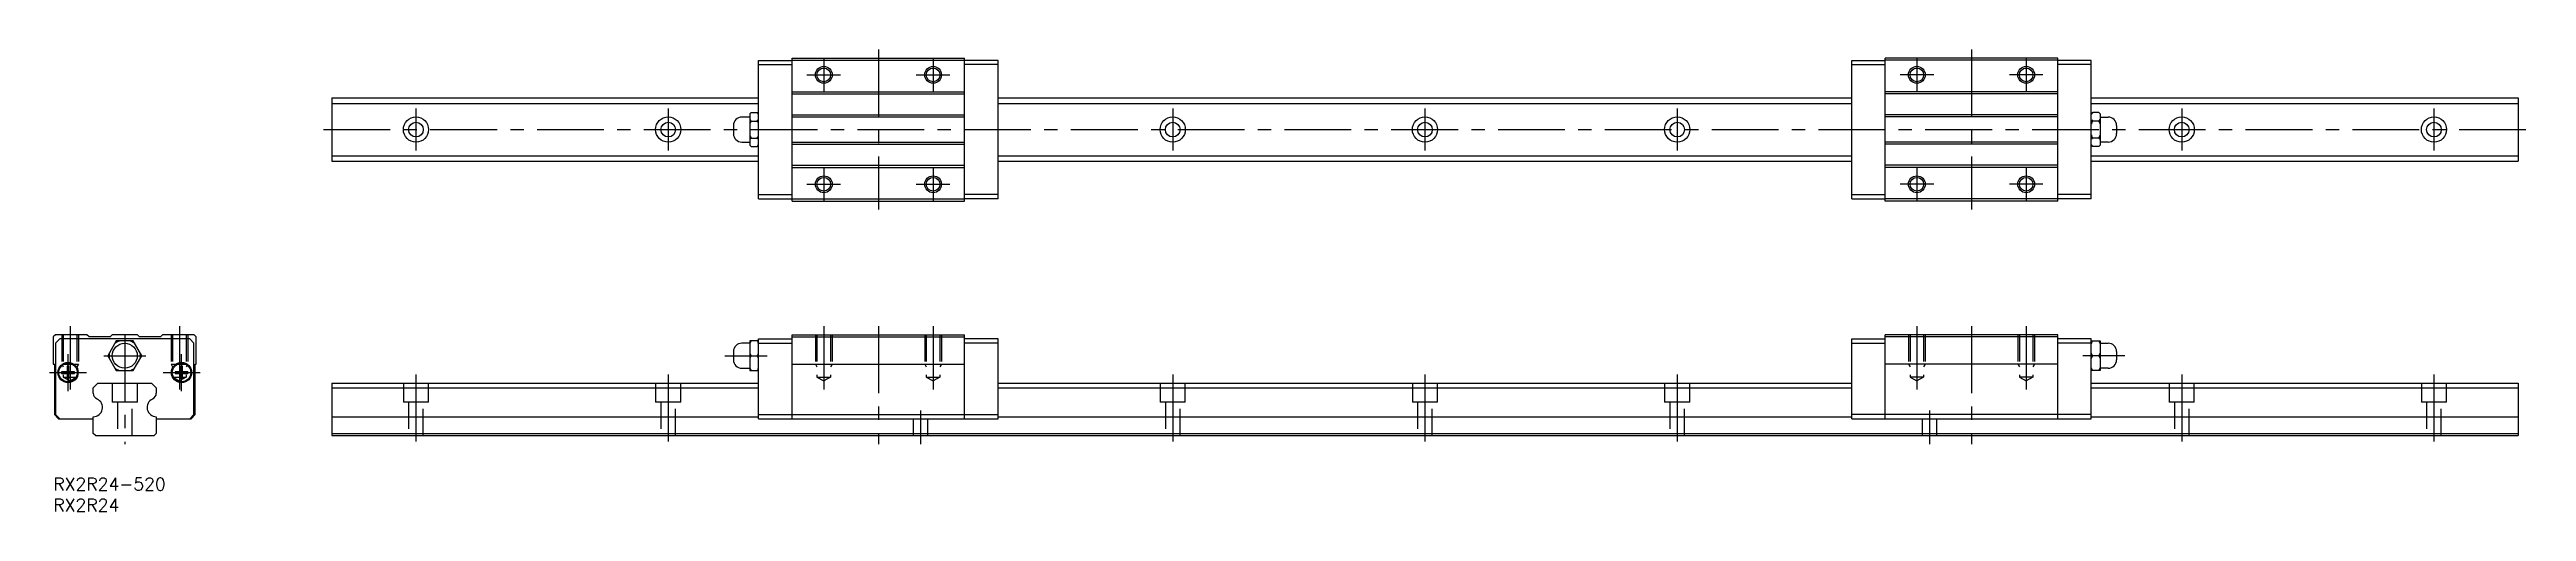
# Model space of a CAD drawing. Extents: x -1 to 588, y -8 to 102.
import ezdxf

# ---------------------------------------------------------------- set-up
doc = ezdxf.new("R2010")
doc.units = 0
doc.header["$LTSCALE"] = 0.5
doc.linetypes.add('CENTER', pattern=[50.8, 31.75, -6.35, 6.35, -6.35])
doc.linetypes.add('DASHED', pattern=[19.05, 12.7, -6.35])
for name, color, linetype in [('MSM_CENTER', 1, 'CENTER'), ('MSM_CONTINUOUS', 7, 'CONTINUOUS'), ('MSM_DASHED', 4, 'DASHED'), ('MSM_NARROW', 5, 'CONTINUOUS'), ('MSM_PART_NUMBER', 7, 'CONTINUOUS')]:
    doc.layers.add(name, color=color, linetype=linetype)
doc.styles.get("Standard").update_dxf_attribs({"font": 'txt.shx', "height": 2, "bigfont": 'bigfont.shx'})

# ---------------------------------------------------------------- blocks, each defined once
blk = doc.blocks.new('*U51')
at = {"layer": 'MSM_PART_NUMBER'}
blk.add_text('RX2R24-520', height=3, dxfattribs=at).set_placement((0, -3))
blk = doc.blocks.new('*U52')
at = {"layer": 'MSM_PART_NUMBER'}
blk.add_text('RX2R24', height=3, dxfattribs=at).set_placement((0, -8))

msp = doc.modelspace()

# ---------------------------------------------------------------- linework, layer by layer
at = {"layer": 'MSM_CENTER'}
for p, q in [((196.26, 101.74), (196.26, 63.74)), ((456.26, 101.74), (456.26, 63.74)), ((179.26, 95.74), (187.26, 95.74)), ((183.26, 99.74), (183.26, 91.74)), ((205.26, 95.74), (213.26, 95.74)), ((209.26, 99.74), (209.26, 91.74)), ((447.26, 95.74), (439.26, 95.74)), ((443.26, 99.74), (443.26, 91.74)), ((473.26, 95.74), (465.26, 95.74)), ((469.26, 99.74), (469.26, 91.74)), ((64.26, 82.74), (588.26, 82.74)), ((86.26, 87.74), (86.26, 77.74)), ((146.26, 87.74), (146.26, 77.74)), ((266.26, 87.74), (266.26, 77.74)), ((326.26, 87.74), (326.26, 77.74)), ((386.26, 87.74), (386.26, 77.74)), ((506.26, 87.74), (506.26, 77.74)), ((566.26, 87.74), (566.26, 77.74)), ((183.26, 73.74), (183.26, 65.74)), ((209.26, 73.74), (209.26, 65.74)), ((443.26, 73.74), (443.26, 65.74)), ((469.26, 73.74), (469.26, 65.74)), ((179.26, 69.74), (187.26, 69.74)), ((205.26, 69.74), (213.26, 69.74)), ((447.26, 69.74), (439.26, 69.74)), ((473.26, 69.74), (465.26, 69.74)), ((4, 36), (4, 21)), ((30, 36), (30, 21)), ((183.26, 36), (183.26, 21)), ((196.26, 36), (196.26, 8)), ((209.26, 36), (209.26, 21)), ((443.26, 36), (443.26, 21)), ((456.26, 36), (456.26, 8)), ((469.26, 36), (469.26, 21)), ((17, 33.97), (17, 8)), ((-0.9, 25), (7.9, 25)), ((3.5, 20.6), (3.5, 29.4)), ((12.03, 29), (21.97, 29)), ((26.1, 25), (34.9, 25)), ((30.5, 20.6), (30.5, 29.4)), ((86.26, 24.5), (86.26, 8)), ((146.26, 24.5), (146.26, 8)), ((159.76, 29), (169.76, 29)), ((266.26, 24.5), (266.26, 8)), ((326.26, 24.5), (326.26, 8)), ((386.26, 24.5), (386.26, 8)), ((492.76, 29), (482.76, 29)), ((506.26, 24.5), (506.26, 8)), ((566.26, 24.5), (566.26, 8)), ((206.26, 16), (206.26, 8)), ((446.26, 16), (446.26, 8))]:
    msp.add_line(p, q, dxfattribs=at)
at = {"layer": 'MSM_CONTINUOUS'}
for p, q in [((167.76, 99.19), (175.76, 99.19)), ((167.76, 66.29), (167.76, 99.19)), ((167.76, 98.2), (175.76, 98.2)), ((175.76, 65.74), (175.76, 99.74)), ((175.76, 99.74), (216.76, 99.74)), ((175.76, 99.24), (216.76, 99.24)), ((216.76, 65.74), (216.76, 99.74)), ((224.76, 99.19), (216.76, 99.19)), ((224.76, 98.2), (216.76, 98.2)), ((224.76, 66.29), (224.76, 99.19)), ((427.76, 66.29), (427.76, 99.19)), ((427.76, 99.19), (435.76, 99.19)), ((427.76, 98.2), (435.76, 98.2)), ((435.76, 65.74), (435.76, 99.74)), ((476.76, 99.74), (435.76, 99.74)), ((476.76, 99.24), (435.76, 99.24)), ((476.76, 65.74), (476.76, 99.74)), ((484.76, 99.19), (476.76, 99.19)), ((484.76, 98.2), (476.76, 98.2)), ((484.76, 66.29), (484.76, 99.19)), ((66.26, 90.24), (167.76, 90.24)), ((66.26, 90.24), (66.26, 75.24)), ((66.26, 88.97), (167.76, 88.97)), ((175.76, 91.74), (216.76, 91.74)), ((175.76, 91.24), (216.76, 91.24)), ((224.76, 90.24), (427.76, 90.24)), ((224.76, 88.97), (427.76, 88.97)), ((476.76, 91.74), (435.76, 91.74)), ((476.76, 91.24), (435.76, 91.24)), ((484.76, 90.24), (586.26, 90.24)), ((484.76, 88.97), (586.26, 88.97)), ((586.26, 90.24), (586.26, 75.24)), ((161.76, 83.71), (161.76, 81.77)), ((165.69, 85.71), (163.76, 85.71)), ((165.99, 86.78), (165.69, 86.49)), ((165.69, 86.49), (165.69, 79)), ((165.99, 86.78), (167.45, 86.78)), ((165.99, 84.76), (167.45, 84.76)), ((167.76, 86.47), (167.45, 86.78)), ((175.76, 86.24), (216.76, 86.24)), ((175.76, 85.74), (216.76, 85.74)), ((476.76, 86.24), (435.76, 86.24)), ((476.76, 85.74), (435.76, 85.74)), ((484.76, 86.47), (485.08, 86.78)), ((486.54, 86.78), (485.08, 86.78)), ((486.54, 84.76), (485.08, 84.76)), ((486.54, 86.78), (486.83, 86.49)), ((486.83, 86.49), (486.83, 79)), ((486.83, 85.71), (488.76, 85.71)), ((490.76, 83.71), (490.76, 81.77)), ((163.76, 79.77), (165.69, 79.77)), ((165.69, 79), (165.99, 78.71)), ((165.99, 80.73), (167.45, 80.73)), ((165.99, 78.71), (167.45, 78.71)), ((167.45, 78.71), (167.76, 79.02)), ((175.76, 79.74), (216.76, 79.74)), ((175.76, 79.24), (216.76, 79.24)), ((476.76, 79.74), (435.76, 79.74)), ((476.76, 79.24), (435.76, 79.24)), ((485.08, 78.71), (484.76, 79.02)), ((486.54, 80.73), (485.08, 80.73)), ((486.54, 78.71), (485.08, 78.71)), ((486.83, 79), (486.54, 78.71)), ((488.76, 79.77), (486.83, 79.77)), ((66.26, 76.51), (167.76, 76.51)), ((66.26, 75.24), (167.76, 75.24)), ((175.76, 74.24), (216.76, 74.24)), ((175.76, 73.74), (216.76, 73.74)), ((224.76, 76.51), (427.76, 76.51)), ((224.76, 75.24), (427.76, 75.24)), ((476.76, 74.24), (435.76, 74.24)), ((476.76, 73.74), (435.76, 73.74)), ((484.76, 76.51), (586.26, 76.51)), ((484.76, 75.24), (586.26, 75.24)), ((167.76, 67.28), (175.76, 67.28)), ((167.76, 66.29), (175.76, 66.29)), ((175.76, 66.24), (216.76, 66.24)), ((175.76, 65.74), (216.76, 65.74)), ((224.76, 67.28), (216.76, 67.28)), ((224.76, 66.29), (216.76, 66.29)), ((427.76, 67.28), (435.76, 67.28)), ((427.76, 66.29), (435.76, 66.29)), ((476.76, 66.24), (435.76, 66.24)), ((476.76, 65.74), (435.76, 65.74)), ((484.76, 67.28), (476.76, 67.28)), ((484.76, 66.29), (476.76, 66.29)), ((0.5, 34), (0, 33.5)), ((0, 33.5), (0, 27)), ((8, 34), (0.5, 34)), ((1.54, 33), (0.55, 32.01)), ((0.55, 32.01), (0.55, 15)), ((32.46, 33), (1.54, 33)), ((8.5, 33.5), (8, 34)), ((13.5, 33.5), (8.5, 33.5)), ((14.98, 32.5), (12.96, 29)), ((14, 34), (13.5, 33.5)), ((20, 34), (14, 34)), ((19.02, 32.5), (14.98, 32.5)), ((21.04, 29), (19.02, 32.5)), ((20.5, 33.5), (20, 34)), ((25.5, 33.5), (20.5, 33.5)), ((26, 34), (25.5, 33.5)), ((33.5, 34), (26, 34)), ((33.45, 32.01), (32.46, 33)), ((33.45, 15), (33.45, 32.01)), ((34, 33.5), (33.5, 34)), ((34, 27), (34, 33.5)), ((161.76, 29.97), (161.76, 28.03)), ((165.69, 31.97), (163.76, 31.97)), ((165.69, 32.5), (165.69, 25.5)), ((167.76, 32.5), (165.69, 32.5)), ((167.76, 33), (175.76, 33)), ((167.76, 14), (167.76, 33)), ((167.76, 32.01), (175.76, 32.01)), ((175.76, 14), (175.76, 34)), ((175.76, 34), (216.76, 34)), ((175.76, 33.5), (216.76, 33.5)), ((216.76, 14), (216.76, 34)), ((224.76, 33), (216.76, 33)), ((224.76, 32.01), (216.76, 32.01)), ((224.76, 14), (224.76, 33)), ((427.76, 14), (427.76, 33)), ((427.76, 33), (435.76, 33)), ((427.76, 32.01), (435.76, 32.01)), ((435.76, 14), (435.76, 34)), ((476.76, 34), (435.76, 34)), ((476.76, 33.5), (435.76, 33.5)), ((476.76, 14), (476.76, 34)), ((484.76, 33), (476.76, 33)), ((484.76, 32.01), (476.76, 32.01)), ((484.76, 14), (484.76, 33)), ((484.76, 32.5), (486.83, 32.5)), ((486.83, 32.5), (486.83, 25.5)), ((486.83, 31.97), (488.76, 31.97)), ((490.76, 29.97), (490.76, 28.03)), ((0, 27), (0.25, 27)), ((0.25, 27), (0.25, 15)), ((3.3, 25.2), (1.97, 25.2)), ((1.97, 24.8), (3.3, 24.8)), ((2, 27), (6, 27)), ((3.3, 26.53), (3.3, 25.2)), ((3.3, 24.8), (3.3, 23.47)), ((3.7, 25.2), (3.7, 26.53)), ((5.03, 25.2), (3.7, 25.2)), ((3.7, 24.8), (5.03, 24.8)), ((3.7, 23.47), (3.7, 24.8)), ((12.96, 29), (14.98, 25.5)), ((14.98, 25.5), (19.02, 25.5)), ((19.02, 25.5), (21.04, 29)), ((28, 27), (32, 27)), ((30.3, 25.2), (28.97, 25.2)), ((28.97, 24.8), (30.3, 24.8)), ((30.3, 26.53), (30.3, 25.2)), ((30.3, 24.8), (30.3, 23.47)), ((30.7, 25.2), (30.7, 26.53)), ((32.03, 25.2), (30.7, 25.2)), ((30.7, 24.8), (32.03, 24.8)), ((30.7, 23.47), (30.7, 24.8)), ((33.75, 15), (33.75, 27)), ((33.75, 27), (34, 27)), ((163.76, 26.03), (165.69, 26.03)), ((165.69, 25.5), (167.76, 25.5)), ((165.99, 29), (167.45, 29)), ((175.76, 27), (216.76, 27)), ((476.76, 27), (435.76, 27)), ((486.83, 25.5), (484.76, 25.5)), ((486.54, 29), (485.08, 29)), ((488.76, 26.03), (486.83, 26.03)), ((9.5, 21.38), (10.62, 22.5)), ((9.5, 20.09), (9.5, 21.38)), ((10.62, 22.5), (23.38, 22.5)), ((23.38, 22.5), (24.5, 21.38)), ((24.5, 21.38), (24.5, 20.09)), ((66.26, 22.5), (167.76, 22.5)), ((66.26, 22.5), (66.26, 10)), ((66.26, 21.38), (167.76, 21.38)), ((224.76, 22.5), (427.76, 22.5)), ((224.76, 21.38), (427.76, 21.38)), ((484.76, 22.5), (586.26, 22.5)), ((484.76, 21.38), (586.26, 21.38)), ((586.26, 22.5), (586.26, 10)), ((0.25, 15), (1.25, 14)), ((0.55, 15), (1.55, 14)), ((1.25, 14), (9.5, 14)), ((9.5, 10.5), (9.5, 14.51)), ((24.5, 14.51), (24.5, 10.5)), ((24.5, 14), (32.75, 14)), ((32.45, 14), (33.45, 15)), ((32.75, 14), (33.75, 15)), ((66.26, 14.51), (167.76, 14.51)), ((167.76, 15), (224.76, 15)), ((167.76, 14), (224.76, 14)), ((224.76, 14.51), (427.76, 14.51)), ((484.76, 15), (427.76, 15)), ((427.76, 14), (484.76, 14)), ((484.76, 14.51), (586.26, 14.51)), ((10, 10), (9.5, 10.5)), ((10, 10), (24, 10)), ((24.5, 10.5), (24, 10)), ((66.26, 10.5), (586.26, 10.5)), ((66.26, 10), (586.26, 10))]:
    msp.add_line(p, q, dxfattribs=at)
for centre, radius in [((183.26, 95.74), 1.62), ((209.26, 95.74), 1.62), ((443.26, 95.74), 1.62), ((469.26, 95.74), 1.62), ((86.26, 82.74), 3), ((86.26, 82.74), 1.75), ((146.26, 82.74), 3), ((146.26, 82.74), 1.75), ((266.26, 82.74), 3), ((266.26, 82.74), 1.75), ((326.26, 82.74), 3), ((326.26, 82.74), 1.75), ((386.26, 82.74), 3), ((386.26, 82.74), 1.75), ((506.26, 82.74), 3), ((506.26, 82.74), 1.75), ((566.26, 82.74), 3), ((566.26, 82.74), 1.75), ((183.26, 69.74), 1.62), ((209.26, 69.74), 1.62), ((443.26, 69.74), 1.62), ((469.26, 69.74), 1.62), ((17, 29), 2.97), ((3.5, 25), 2.4), ((3.5, 25), 2.2), ((30.5, 25), 2.4), ((30.5, 25), 2.2)]:
    msp.add_circle(centre, radius, dxfattribs=at)
for centre, radius, start, end in [((163.76, 83.71), 2, 90, 180), ((167.79, 84.93), 2.58, 134.22409, 144.2304), ((167.92, 86.72), 2.75, 216.07527, 225.47023), ((171.49, 81.98), 6.17, 153.22199, 160.12915), ((165.57, 84.87), 2.68, 35.15784, 45.5611), ((165.68, 86.58), 2.53, 314.14795, 325.13311), ((161.85, 81.95), 6.27, 19.34763, 26.69594), ((486.95, 84.87), 2.68, 134.4389, 144.84216), ((486.84, 86.58), 2.53, 214.86689, 225.85205), ((490.68, 81.95), 6.27, 153.30406, 160.65237), ((484.74, 84.93), 2.58, 35.7696, 45.77591), ((484.61, 86.72), 2.75, 314.52977, 323.92473), ((481.03, 81.98), 6.17, 19.87085, 26.77801), ((488.76, 83.71), 2, 0, 90), ((163.76, 81.77), 2, 180, 270), ((171.49, 83.51), 6.17, 199.87085, 206.77801), ((167.92, 78.77), 2.75, 134.52977, 143.92473), ((167.79, 80.56), 2.58, 215.7696, 225.77591), ((161.85, 83.54), 6.27, 333.30406, 340.65237), ((165.68, 78.91), 2.53, 34.86689, 45.85205), ((165.57, 80.62), 2.68, 314.4389, 324.84216), ((490.68, 83.54), 6.27, 199.34763, 206.69594), ((486.84, 78.91), 2.53, 134.14795, 145.13311), ((486.95, 80.62), 2.68, 215.15784, 225.5611), ((481.03, 83.51), 6.17, 333.22199, 340.12915), ((484.61, 78.77), 2.75, 36.07527, 45.47023), ((484.74, 80.56), 2.58, 314.22409, 324.2304), ((488.76, 81.77), 2, 270, 0), ((17, 29), 3.74, 170.91207, 189.08793), ((17, 29), 3.74, 110.91207, 129.08793), ((17, 29), 3.74, 50.91207, 69.08793), ((17, 29), 3.74, 350.91207, 9.08793), ((163.76, 29.97), 2, 90, 180), ((170.12, 30.07), 4.8, 149.58637, 157.47837), ((170.3, 31.52), 5, 202.67893, 210.25633), ((163.21, 30.02), 4.91, 21.9678, 30.30286), ((163.36, 31.4), 4.74, 329.54893, 338.18041), ((489.31, 30.02), 4.91, 149.69714, 158.0322), ((489.16, 31.4), 4.74, 201.81959, 210.45107), ((482.4, 30.07), 4.8, 22.52163, 30.41363), ((482.22, 31.52), 5, 329.74367, 337.32107), ((488.76, 29.97), 2, 0, 90), ((3.5, 25), 1.54, 172.53791, 187.46209), ((3.5, 25), 1.54, 82.53791, 97.46209), ((3.5, 25), 1.54, 352.53791, 7.46209), ((17, 29), 3.74, 230.91207, 249.08793), ((17, 29), 3.74, 290.91207, 309.08793), ((30.5, 25), 1.54, 172.53791, 187.46209), ((30.5, 25), 1.54, 82.53791, 97.46209), ((30.5, 25), 1.54, 352.53791, 7.46209), ((163.76, 28.03), 2, 180, 270), ((170.3, 26.48), 5, 149.74367, 157.32107), ((170.12, 27.93), 4.8, 202.52163, 210.41363), ((163.36, 26.6), 4.74, 21.81959, 30.45107), ((163.21, 27.98), 4.91, 329.69714, 338.0322), ((489.16, 26.6), 4.74, 149.54893, 158.18041), ((489.31, 27.98), 4.91, 201.9678, 210.30286), ((482.22, 26.48), 5, 22.67893, 30.25633), ((482.4, 27.93), 4.8, 329.58637, 337.47837), ((488.76, 28.03), 2, 270, 0), ((3.5, 25), 1.54, 262.53791, 277.46209), ((11, 20.09), 1.5, 180, 246.08347), ((9.5, 16.7), 2.2, 270, 66.08346), ((24.5, 16.7), 2.2, 113.91653, 270), ((23, 20.09), 1.5, 293.91653, 0), ((30.5, 25), 1.54, 262.53791, 277.46209)]:
    msp.add_arc(centre, radius, start, end, dxfattribs=at)
at = {"layer": 'MSM_DASHED'}
for p, q in [((2, 34), (2, 27)), ((2.38, 34), (2.38, 23.94)), ((5.62, 34), (5.62, 23.94)), ((6, 34), (6, 27)), ((28, 34), (28, 27)), ((28.38, 34), (28.38, 23.94)), ((31.62, 34), (31.62, 23.94)), ((32, 34), (32, 27)), ((181.26, 34), (181.26, 27)), ((181.64, 34), (181.64, 23.94)), ((184.88, 34), (184.88, 23.94)), ((185.26, 34), (185.26, 27)), ((207.26, 34), (207.26, 27)), ((207.64, 34), (207.64, 23.94)), ((210.88, 34), (210.88, 23.94)), ((211.26, 34), (211.26, 27)), ((441.26, 34), (441.26, 27)), ((441.64, 34), (441.64, 23.94)), ((444.88, 34), (444.88, 23.94)), ((445.26, 34), (445.26, 27)), ((467.26, 34), (467.26, 27)), ((467.64, 34), (467.64, 23.94)), ((470.88, 34), (470.88, 23.94)), ((471.26, 34), (471.26, 27)), ((2, 27), (2.38, 26.34)), ((2.38, 23.94), (5.62, 23.94)), ((2.38, 23.94), (4, 23)), ((5.62, 23.94), (4, 23)), ((6, 27), (5.62, 26.34)), ((28, 27), (28.38, 26.34)), ((28.38, 23.94), (31.62, 23.94)), ((28.38, 23.94), (30, 23)), ((31.62, 23.94), (30, 23)), ((32, 27), (31.62, 26.34)), ((181.26, 27), (181.64, 26.34)), ((181.64, 23.94), (184.88, 23.94)), ((181.64, 23.94), (183.26, 23)), ((184.88, 23.94), (183.26, 23)), ((185.26, 27), (184.88, 26.34)), ((207.26, 27), (207.64, 26.34)), ((207.64, 23.94), (210.88, 23.94)), ((207.64, 23.94), (209.26, 23)), ((210.88, 23.94), (209.26, 23)), ((211.26, 27), (210.88, 26.34)), ((441.26, 27), (441.64, 26.34)), ((444.88, 23.94), (441.64, 23.94)), ((441.64, 23.94), (443.26, 23)), ((444.88, 23.94), (443.26, 23)), ((445.26, 27), (444.88, 26.34)), ((467.26, 27), (467.64, 26.34)), ((470.88, 23.94), (467.64, 23.94)), ((467.64, 23.94), (469.26, 23)), ((470.88, 23.94), (469.26, 23)), ((471.26, 27), (470.88, 26.34)), ((14, 22.5), (14, 18)), ((20, 18), (14, 18)), ((15.25, 18), (15.25, 10)), ((18.75, 10), (18.75, 18)), ((20, 18), (20, 22.5)), ((83.26, 22.5), (83.26, 18)), ((89.26, 18), (83.26, 18)), ((84.51, 18), (84.51, 10)), ((88.01, 10), (88.01, 18)), ((89.26, 18), (89.26, 22.5)), ((143.26, 22.5), (143.26, 18)), ((149.26, 18), (143.26, 18)), ((144.51, 18), (144.51, 10)), ((148.01, 10), (148.01, 18)), ((149.26, 18), (149.26, 22.5)), ((263.26, 22.5), (263.26, 18)), ((269.26, 18), (263.26, 18)), ((264.51, 18), (264.51, 10)), ((268.01, 10), (268.01, 18)), ((269.26, 18), (269.26, 22.5)), ((323.26, 22.5), (323.26, 18)), ((329.26, 18), (323.26, 18)), ((324.51, 18), (324.51, 10)), ((328.01, 10), (328.01, 18)), ((329.26, 18), (329.26, 22.5)), ((383.26, 22.5), (383.26, 18)), ((389.26, 18), (383.26, 18)), ((384.51, 18), (384.51, 10)), ((388.01, 10), (388.01, 18)), ((389.26, 18), (389.26, 22.5)), ((503.26, 22.5), (503.26, 18)), ((509.26, 18), (503.26, 18)), ((504.51, 18), (504.51, 10)), ((508.01, 10), (508.01, 18)), ((509.26, 18), (509.26, 22.5)), ((563.26, 22.5), (563.26, 18)), ((569.26, 18), (563.26, 18)), ((564.51, 18), (564.51, 10)), ((568.01, 10), (568.01, 18)), ((569.26, 18), (569.26, 22.5)), ((204.51, 14), (204.51, 10)), ((208.01, 10), (208.01, 14)), ((444.51, 14), (444.51, 10)), ((448.01, 10), (448.01, 14))]:
    msp.add_line(p, q, dxfattribs=at)
at = {"layer": 'MSM_NARROW'}
for centre in [(183.26, 95.74), (209.26, 95.74), (443.26, 95.74), (469.26, 95.74), (183.26, 69.74), (209.26, 69.74), (443.26, 69.74), (469.26, 69.74)]:
    msp.add_circle(centre, 2, dxfattribs=at)

# ---------------------------------------------------------------- block references
at = {"layer": 'MSM_CONTINUOUS'}
for name in ['*U51', '*U52']:
    msp.add_blockref(name, (0, 0), dxfattribs=at)

doc.saveas('drawing.dxf')
